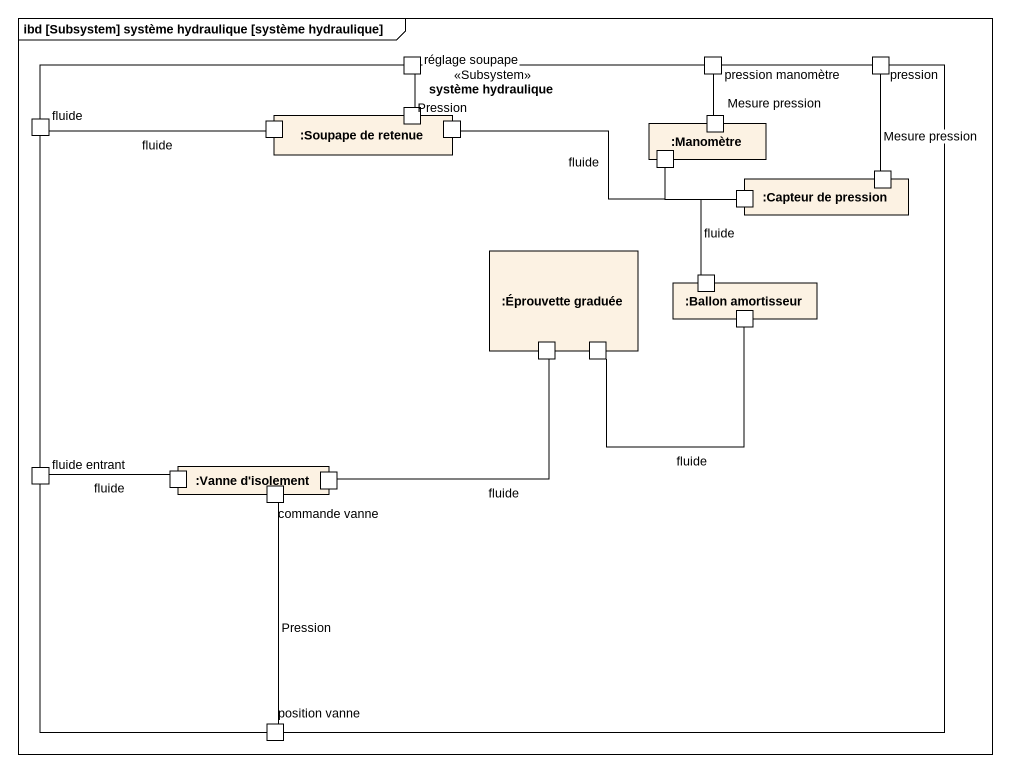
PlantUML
@startuml
mainframe ibd [Subsystem] système hydraulique [système hydraulique]
rectangle "système hydraulique" as système_hydraulique <<Subsystem>> {
  port "réglage soupape" as réglage_soupape
  port "pression manomètre" as pression_manomètre
  port pression
  port fluide
  rectangle ":Soupape de retenue" as Soupape_de_retenue {
    port " " as port1
    port " " as port2
    port " " as port3
  }
  rectangle ":Manomètre" as Manomètre {
    port " " as port4
    port " " as port5
  }
  rectangle ":Capteur de pression" as Capteur_de_pression {
    port " " as port6
    port " " as port7
  }
  rectangle ":Éprouvette graduée" as Éprouvette_graduée {
    port " " as port10
    port " " as port11
  }
  rectangle ":Ballon amortisseur" as Ballon_amortisseur {
    port " " as port8
    port " " as port9
  }
  port "fluide entrant" as fluide_entrant
  rectangle ":Vanne d'isolement" as Vanne_d_isolement {
    port " " as port12
    port "commande vanne" as commande_vanne
    port " " as port13
  }
  port "position vanne" as position_vanne
}
réglage_soupape -- port2 : Pression
pression -- port6 : Mesure pression
port1 -left- fluide : fluide
port4 -up- pression_manomètre : Mesure pression
port5 -left- port3 : fluide
port5 -right- port7
port8 -up- port7 : fluide
port11 -right- port9 : fluide
fluide_entrant -right- port12 : fluide
commande_vanne -- position_vanne : Pression
port13 -right- port10 : fluide
@enduml
